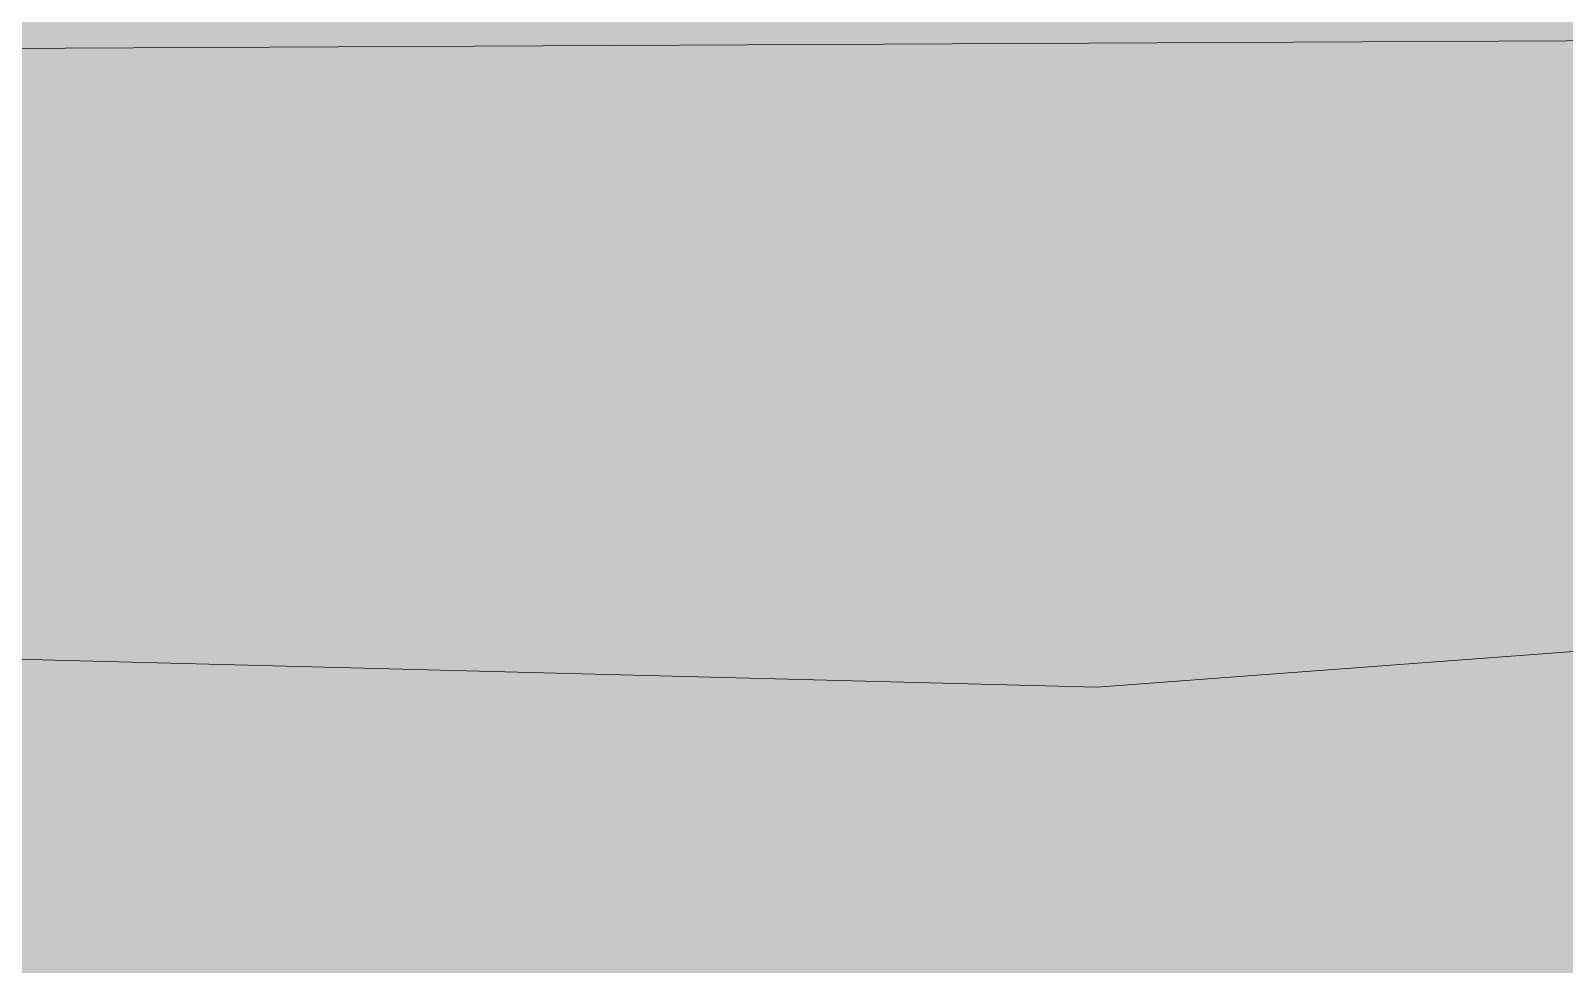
# Model space of a CAD drawing. Header units: inches. Extents: x 218980 to 233865, y 587194 to 599270.
# Drawn here: x 219208.68 to 219219.52, y 587586.82 to 587593.42 of the extents above; entities that cross this region are included whole.
import ezdxf

# ---------------------------------------------------------------- set-up
doc = ezdxf.new("R2010")
doc.units = ezdxf.units.IN
doc.header["$MEASUREMENT"] = 0
doc.linetypes.add('01', pattern=[0])
doc.layers.add('Major Contour', color=250, linetype='Continuous', lineweight=0)
doc.layers.add('Minor Contour', color=250, linetype='Continuous', lineweight=0)
doc.layers.add('Open Space Within Settlement Passive', color=7, linetype='01', lineweight=0, true_color=0xcbe279)

msp = doc.modelspace()

# ---------------------------------------------------------------- hatches: boundary and pattern name
at = {"layer": 'Open Space Within Settlement Passive'}
h = msp.add_hatch(color=256, dxfattribs=at)
h.dxf.hatch_style = 1
h.paths.add_polyline_path([(219227.801, 587581.216), (219239.886, 587570.745), (219233.409, 587576.711), (219231.434, 587578.53), (219231.878, 587580.977), (219233.88, 587583.424), (219236.105, 587585.203), (219242.555, 587588.762), (219249.673, 587594.323), (219250.341, 587596.77), (219250.118, 587600.773), (219247.671, 587605.667), (219238.996, 587615.676), (219234.325, 587619.902), (219228.764, 587620.125), (219224.316, 587618.345), (219218.532, 587613.674), (219209.19, 587602.108), (219198.958, 587589.652), (219190.283, 587578.308), (219186.724, 587565.185), (219186.946, 587553.841), (219193.397, 587551.616), (219196.289, 587552.284), (219201.258, 587551.621), (219218.768, 587579.835, -0.462066)])

# ---------------------------------------------------------------- linework, layer by layer
at = {"layer": 'Major Contour', "elevation": 2830}
msp.add_lwpolyline([(219171.455, 587581.597), (219176.188, 587583.487), (219179.935, 587584.166), (219180.745, 587584.705), (219182.284, 587585.415), (219193.398, 587589.372), (219216.215, 587588.782), (219220.149, 587589.076)], dxfattribs=at)
at = {"layer": 'Minor Contour'}
msp.add_lwpolyline([(219179.498, 587587.181), (219179.499, 587587.181), (219181.276, 587588.393), (219193.656, 587592.696), (219196.872, 587593.235), (219220.014, 587593.347)], dxfattribs=at)

doc.saveas('drawing.dxf')
